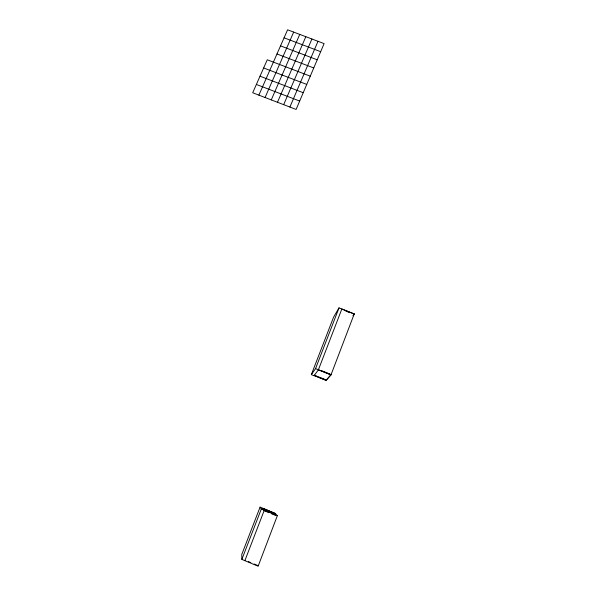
<?xml version="1.0" encoding="UTF-8"?>
<svg xmlns="http://www.w3.org/2000/svg" width="596" height="596" viewBox="0 0 596 596"><rect width="100%" height="100%" fill="white"/><g stroke="black" fill="none" stroke-linecap="round" stroke-linejoin="round"><path stroke-width="0.89" d="M277.349 515.674L258.128 566.2L241.849 559.391L241.76 554.481L260.079 507.129L275.27 513.454L277.371 515.696L261.301 509.044L260.079 507.129M354.24 313.913L330.989 374.884L318.391 369.818L314.047 375.733L311.335 374.646L333.589 317.139L339.02 307.871L354.24 313.913L353.19 315.411M275.136 513.856L275.285 513.469L262.94 508.366L262.791 508.746L264.438 509.431M244.874 560.657L264.274 510.265M318.391 369.818L341.851 308.996L354.188 313.988M241.849 559.391L261.301 509.044M311.335 374.646L315.552 368.619L339.02 307.871M289.894 107.049L318.003 41.31M283.681 104.665L311.917 39.001M277.475 102.281L305.83 36.699M271.269 99.897L299.743 34.397M265.071 97.52L293.672 32.095M258.88 95.144L287.6 29.8L324.105 43.612L296.108 109.441L252.697 92.767L267.269 59.786L310.263 76.169M353.055 315.776L354.054 314.353M331.13 374.512L326.124 380.315L314.174 375.562M284.076 37.816L320.67 51.688M280.537 45.87L317.221 59.801M276.976 53.975L313.749 67.966M263.655 67.966L306.754 84.416M260.02 76.184L303.222 92.715M256.369 84.453L299.676 101.052M345.792 311.075L349.919 312.714M321.058 370.459L330.296 374.169M315.552 368.619L331.033 374.839L326.087 380.36L314.211 375.517L314.345 375.16L316.923 376.203M318.599 376.873L325.409 379.615M266.025 510.087L271.679 512.426M271.843 512.493L274.316 513.521M264.117 510.668L269.019 512.702M271.471 513.715L275.561 515.406M248.346 561.581L250.827 562.617M254.142 564.002L258.277 565.738M262.888 508.291L264.281 510.28"/></g></svg>
